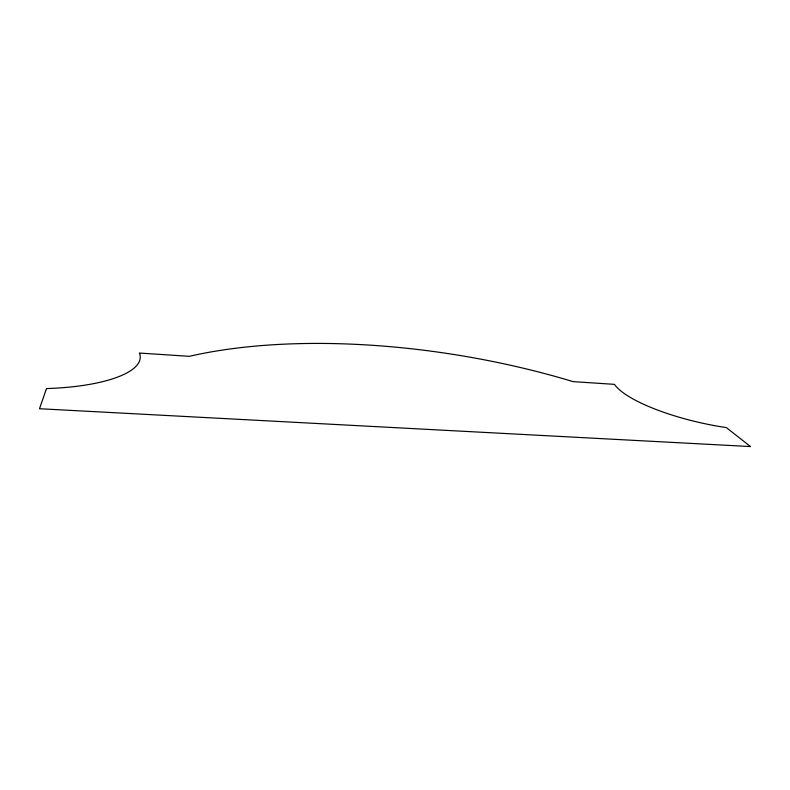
<?xml version="1.0" encoding="UTF-8"?>
<svg xmlns="http://www.w3.org/2000/svg" width="790" height="790" viewBox="0 0 790 790"><rect width="100%" height="100%" fill="white"/><g stroke="black" fill="none" stroke-linecap="round" stroke-linejoin="round"><path stroke-width="1.19" d="M46.501 388.562L39.5 408.726L750.5 446.567L726.346 427.597A97.052 25.971 12.6 0 1 614.432 384.355L573.106 381.629A367.962 144.925 9.2 0 0 189.274 356.329L139.405 353.041A114.708 34.335 1.6 0 1 46.501 388.562"/></g></svg>
